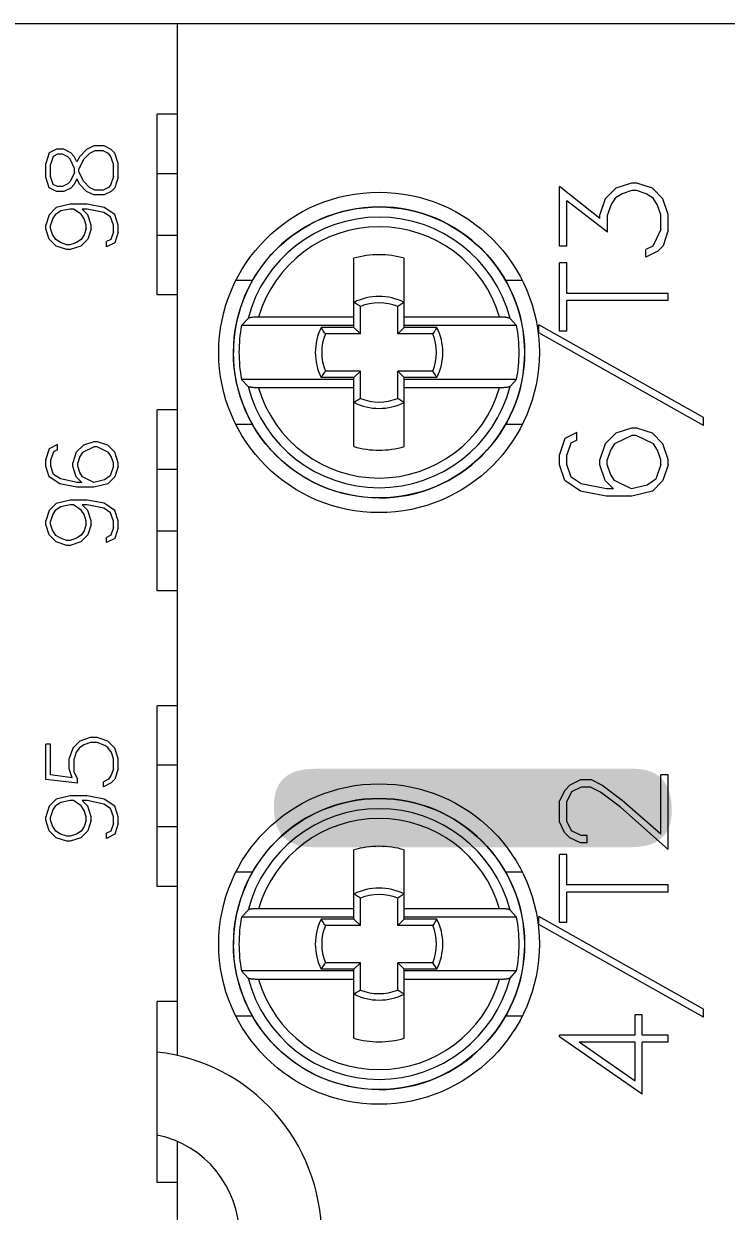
# Model space of a CAD drawing. Header units: millimetres. Extents: x 0 to 69574, y -5 to 41746.
# Drawn here: x 45487.75 to 45504.84, y 16296.14 to 16325.04 of the extents above; entities that cross this region are included whole.
import ezdxf
from ezdxf.enums import TextEntityAlignment as Align

# ---------------------------------------------------------------- set-up
doc = ezdxf.new("R2010")
doc.units = ezdxf.units.MM
doc.set_wipeout_variables(frame=1)
doc.layers.add('000-PI-Oprema', color=30, linetype='Continuous', lineweight=5)
doc.layers.add('000-PI_TEXT', color=7, linetype='Continuous')
doc.styles.add('PI0', font='isocpeur.ttf', dxfattribs={"width": 0.9})

# ---------------------------------------------------------------- blocks, each defined once
blk = doc.blocks.new('3RW4026-1BB14')
blk.add_wipeout([(45618.425, 37573.123), (45663.225, 37573.123), (45663.225, 37448.123), (45618.425, 37448.123)]).dxf.layer = '000-PI-Oprema'
at = {"layer": '000-PI-Oprema'}
for p, q in [((45663.225, 37448.123), (45663.225, 37542.623)), ((45663.22, 37464.623), (45663.22, 37478.623)), ((45643.412, 37467.575), (45643.583, 37467.746)), ((45643.572, 37467.584), (45643.699, 37467.667)), ((45643.583, 37467.746), (45643.837, 37467.831)), ((45643.699, 37467.667), (45643.843, 37467.714)), ((45643.837, 37467.831), (45643.925, 37467.831)), ((45643.843, 37467.714), (45643.92, 37467.714)), ((45644.092, 37467.656), (45643.92, 37467.714)), ((45644.178, 37467.746), (45643.925, 37467.831)), ((45644.178, 37467.6), (45644.092, 37467.656)), ((45644.35, 37467.575), (45644.178, 37467.746)), ((45644.74, 37467.059), (45644.826, 37467.831)), ((45644.826, 37467.831), (45645.686, 37467.831)), ((45644.867, 37467.187), (45644.942, 37467.713)), ((45644.942, 37467.713), (45645.686, 37467.713)), ((45645.686, 37467.713), (45645.686, 37467.831)), ((45650.612, 37467.575), (45650.783, 37467.746)), ((45650.772, 37467.584), (45650.899, 37467.667)), ((45650.783, 37467.746), (45651.037, 37467.831)), ((45650.899, 37467.667), (45651.043, 37467.714)), ((45651.037, 37467.831), (45651.125, 37467.831)), ((45651.043, 37467.714), (45651.12, 37467.714)), ((45651.292, 37467.656), (45651.12, 37467.714)), ((45651.378, 37467.746), (45651.125, 37467.831)), ((45651.378, 37467.6), (45651.292, 37467.656)), ((45651.55, 37467.575), (45651.378, 37467.746)), ((45652.024, 37467.49), (45652.196, 37467.746)), ((45652.196, 37467.746), (45652.453, 37467.831)), ((45652.255, 37467.643), (45652.457, 37467.712)), ((45652.453, 37467.831), (45652.623, 37467.831)), ((45652.457, 37467.712), (45652.617, 37467.712)), ((45652.803, 37467.647), (45652.617, 37467.712)), ((45652.881, 37467.746), (45652.623, 37467.831)), ((45652.854, 37467.546), (45652.803, 37467.647)), ((45652.98, 37467.546), (45652.881, 37467.746)), ((45657.812, 37467.575), (45657.983, 37467.746)), ((45657.972, 37467.584), (45658.099, 37467.667)), ((45657.983, 37467.746), (45658.237, 37467.831)), ((45658.099, 37467.667), (45658.243, 37467.714)), ((45658.237, 37467.831), (45658.325, 37467.831)), ((45658.243, 37467.714), (45658.32, 37467.714)), ((45658.492, 37467.656), (45658.32, 37467.714)), ((45658.578, 37467.746), (45658.325, 37467.831)), ((45658.578, 37467.6), (45658.492, 37467.656)), ((45658.75, 37467.575), (45658.578, 37467.746)), ((45659.142, 37467.57), (45659.229, 37467.746)), ((45659.229, 37467.746), (45659.488, 37467.831)), ((45659.262, 37467.543), (45659.314, 37467.649)), ((45659.314, 37467.649), (45659.507, 37467.713)), ((45659.488, 37467.831), (45659.823, 37467.831)), ((45659.507, 37467.713), (45659.803, 37467.713)), ((45659.996, 37467.649), (45659.803, 37467.713)), ((45660.081, 37467.746), (45659.823, 37467.831)), ((45660.048, 37467.543), (45659.996, 37467.649)), ((45660.169, 37467.57), (45660.081, 37467.746)), ((45643.327, 37467.322), (45643.412, 37467.575)), ((45643.447, 37467.319), (45643.502, 37467.476)), ((45643.502, 37467.476), (45643.572, 37467.584)), ((45644.268, 37467.467), (45644.178, 37467.6)), ((45644.315, 37467.236), (45644.268, 37467.467)), ((45644.433, 37467.239), (45644.35, 37467.575)), ((45650.527, 37467.322), (45650.612, 37467.575)), ((45650.647, 37467.319), (45650.702, 37467.476)), ((45650.702, 37467.476), (45650.772, 37467.584)), ((45651.468, 37467.467), (45651.378, 37467.6)), ((45651.515, 37467.236), (45651.468, 37467.467)), ((45651.633, 37467.239), (45651.55, 37467.575)), ((45651.943, 37467.075), (45652.024, 37467.49)), ((45652.062, 37467.069), (45652.145, 37467.477)), ((45652.145, 37467.477), (45652.255, 37467.643)), ((45652.854, 37467.546), (45652.98, 37467.546)), ((45657.727, 37467.322), (45657.812, 37467.575)), ((45657.847, 37467.319), (45657.902, 37467.476)), ((45657.902, 37467.476), (45657.972, 37467.584)), ((45658.668, 37467.467), (45658.578, 37467.6)), ((45658.715, 37467.236), (45658.668, 37467.467)), ((45658.833, 37467.239), (45658.75, 37467.575)), ((45659.142, 37467.396), (45659.142, 37467.57)), ((45659.226, 37467.225), (45659.142, 37467.396)), ((45659.262, 37467.426), (45659.262, 37467.543)), ((45659.325, 37467.296), (45659.262, 37467.426)), ((45659.984, 37467.296), (45660.048, 37467.426)), ((45660.048, 37467.426), (45660.048, 37467.543)), ((45660.084, 37467.225), (45660.169, 37467.396)), ((45660.169, 37467.396), (45660.169, 37467.57)), ((45643.327, 37467.234), (45643.327, 37467.322)), ((45643.412, 37466.981), (45643.327, 37467.234)), ((45643.447, 37467.241), (45643.447, 37467.319)), ((45643.502, 37467.083), (45643.447, 37467.241)), ((45643.574, 37466.972), (45643.502, 37467.083)), ((45644.189, 37466.972), (45644.315, 37467.16)), ((45644.315, 37467.16), (45644.315, 37467.236)), ((45644.433, 37466.823), (45644.433, 37467.239)), ((45644.848, 37467.059), (45645.013, 37467.142)), ((45644.867, 37467.187), (45645.088, 37467.26)), ((45645.013, 37467.142), (45645.335, 37467.142)), ((45645.088, 37467.26), (45645.34, 37467.26)), ((45645.493, 37467.088), (45645.335, 37467.142)), ((45645.594, 37467.176), (45645.34, 37467.26)), ((45645.603, 37467.014), (45645.493, 37467.088)), ((45645.766, 37467.003), (45645.594, 37467.176)), ((45650.527, 37467.234), (45650.527, 37467.322)), ((45650.612, 37466.981), (45650.527, 37467.234)), ((45650.647, 37467.241), (45650.647, 37467.319)), ((45650.702, 37467.083), (45650.647, 37467.241)), ((45650.774, 37466.972), (45650.702, 37467.083)), ((45651.389, 37466.972), (45651.515, 37467.16)), ((45651.515, 37467.16), (45651.515, 37467.236)), ((45651.633, 37466.823), (45651.633, 37467.239)), ((45651.943, 37466.659), (45651.943, 37467.075)), ((45652.062, 37466.952), (45652.199, 37467.089)), ((45652.062, 37466.952), (45652.062, 37467.069)), ((45652.199, 37467.089), (45652.453, 37467.174)), ((45652.453, 37467.174), (45652.54, 37467.174)), ((45652.794, 37467.089), (45652.54, 37467.174)), ((45652.966, 37466.917), (45652.794, 37467.089)), ((45657.727, 37467.234), (45657.727, 37467.322)), ((45657.812, 37466.981), (45657.727, 37467.234)), ((45657.847, 37467.241), (45657.847, 37467.319)), ((45657.902, 37467.083), (45657.847, 37467.241)), ((45657.974, 37466.972), (45657.902, 37467.083)), ((45658.589, 37466.972), (45658.715, 37467.16)), ((45658.715, 37467.16), (45658.715, 37467.236)), ((45658.833, 37466.823), (45658.833, 37467.239)), ((45659.314, 37467.138), (45659.226, 37467.225)), ((45659.448, 37467.073), (45659.314, 37467.138)), ((45659.314, 37467.006), (45659.448, 37467.073)), ((45659.385, 37467.238), (45659.325, 37467.296)), ((45659.605, 37467.13), (45659.385, 37467.238)), ((45659.605, 37467.13), (45659.704, 37467.13)), ((45659.704, 37467.13), (45659.926, 37467.238)), ((45659.862, 37467.073), (45659.996, 37467.138)), ((45659.996, 37467.006), (45659.862, 37467.073)), ((45659.926, 37467.238), (45659.984, 37467.296)), ((45659.996, 37467.138), (45660.084, 37467.225)), ((45643.583, 37466.809), (45643.412, 37466.981)), ((45643.685, 37466.9), (45643.574, 37466.972)), ((45643.837, 37466.724), (45643.583, 37466.809)), ((45643.843, 37466.845), (45643.685, 37466.9)), ((45643.843, 37466.845), (45643.92, 37466.845)), ((45643.92, 37466.845), (45644.077, 37466.9)), ((45643.925, 37466.724), (45644.178, 37466.809)), ((45644.077, 37466.9), (45644.189, 37466.972)), ((45644.178, 37466.809), (45644.315, 37466.945)), ((45644.233, 37466.421), (45644.315, 37466.828)), ((45644.315, 37466.828), (45644.315, 37466.945)), ((45644.352, 37466.408), (45644.433, 37466.823)), ((45644.74, 37467.059), (45644.848, 37467.059)), ((45645.676, 37466.903), (45645.603, 37467.014)), ((45645.73, 37466.744), (45645.676, 37466.903)), ((45645.85, 37466.749), (45645.766, 37467.003)), ((45650.783, 37466.809), (45650.612, 37466.981)), ((45650.885, 37466.9), (45650.774, 37466.972)), ((45651.037, 37466.724), (45650.783, 37466.809)), ((45651.043, 37466.845), (45650.885, 37466.9)), ((45651.043, 37466.845), (45651.12, 37466.845)), ((45651.12, 37466.845), (45651.277, 37466.9)), ((45651.125, 37466.724), (45651.378, 37466.809)), ((45651.277, 37466.9), (45651.389, 37466.972)), ((45651.378, 37466.809), (45651.515, 37466.945)), ((45651.433, 37466.421), (45651.515, 37466.828)), ((45651.515, 37466.828), (45651.515, 37466.945)), ((45651.552, 37466.408), (45651.633, 37466.823)), ((45652.062, 37466.66), (45652.201, 37466.937)), ((45652.201, 37466.937), (45652.3, 37467.001)), ((45652.3, 37467.001), (45652.457, 37467.055)), ((45652.457, 37467.055), (45652.535, 37467.055)), ((45652.693, 37467.001), (45652.535, 37467.055)), ((45652.791, 37466.937), (45652.693, 37467.001)), ((45652.93, 37466.657), (45652.791, 37466.937)), ((45653.05, 37466.663), (45652.966, 37466.917)), ((45657.983, 37466.809), (45657.812, 37466.981)), ((45658.085, 37466.9), (45657.974, 37466.972)), ((45658.237, 37466.724), (45657.983, 37466.809)), ((45658.243, 37466.845), (45658.085, 37466.9)), ((45658.243, 37466.845), (45658.32, 37466.845)), ((45658.32, 37466.845), (45658.477, 37466.9)), ((45658.325, 37466.724), (45658.578, 37466.809)), ((45658.477, 37466.9), (45658.589, 37466.972)), ((45658.578, 37466.809), (45658.715, 37466.945)), ((45658.633, 37466.421), (45658.715, 37466.828)), ((45658.715, 37466.828), (45658.715, 37466.945)), ((45658.752, 37466.408), (45658.833, 37466.823)), ((45659.06, 37466.666), (45659.145, 37466.838)), ((45659.145, 37466.838), (45659.314, 37467.006)), ((45659.242, 37466.766), (45659.384, 37466.907)), ((45659.384, 37466.907), (45659.619, 37467.023)), ((45659.619, 37467.023), (45659.691, 37467.023)), ((45659.927, 37466.907), (45659.691, 37467.023)), ((45660.069, 37466.766), (45659.927, 37466.907)), ((45660.167, 37466.838), (45659.996, 37467.006)), ((45660.25, 37466.666), (45660.167, 37466.838)), ((45663.22, 37466.823), (45663.225, 37466.823)), ((45643.837, 37466.724), (45643.925, 37466.724)), ((45645.659, 37466.396), (45645.73, 37466.583)), ((45645.73, 37466.583), (45645.73, 37466.744)), ((45645.766, 37466.324), (45645.85, 37466.578)), ((45645.85, 37466.578), (45645.85, 37466.749)), ((45651.037, 37466.724), (45651.125, 37466.724)), ((45652.026, 37466.323), (45651.943, 37466.659)), ((45652.125, 37466.406), (45652.062, 37466.66)), ((45652.791, 37466.305), (45652.93, 37466.585)), ((45652.93, 37466.585), (45652.93, 37466.657)), ((45652.966, 37466.323), (45653.05, 37466.576)), ((45653.05, 37466.576), (45653.05, 37466.663)), ((45658.237, 37466.724), (45658.325, 37466.724)), ((45659.06, 37466.41), (45659.06, 37466.666)), ((45659.177, 37466.637), (45659.242, 37466.766)), ((45659.177, 37466.437), (45659.177, 37466.637)), ((45660.133, 37466.637), (45660.069, 37466.766)), ((45660.133, 37466.437), (45660.133, 37466.637)), ((45660.25, 37466.41), (45660.25, 37466.666)), ((45643.496, 37466.152), (45643.397, 37466.351)), ((45643.397, 37466.351), (45643.523, 37466.351)), ((45643.574, 37466.25), (45643.523, 37466.351)), ((45643.76, 37466.186), (45643.574, 37466.25)), ((45643.92, 37466.186), (45644.122, 37466.255)), ((45644.122, 37466.255), (45644.233, 37466.421)), ((45644.181, 37466.152), (45644.352, 37466.408)), ((45644.745, 37466.237), (45644.648, 37466.431)), ((45644.648, 37466.431), (45644.772, 37466.431)), ((45644.835, 37466.151), (45644.745, 37466.237)), ((45644.837, 37466.303), (45644.772, 37466.431)), ((45644.936, 37466.24), (45644.837, 37466.303)), ((45645.093, 37466.184), (45644.936, 37466.24)), ((45645.335, 37466.184), (45645.486, 37466.234)), ((45645.486, 37466.234), (45645.612, 37466.324)), ((45645.594, 37466.152), (45645.766, 37466.324)), ((45645.612, 37466.324), (45645.659, 37466.396)), ((45650.696, 37466.152), (45650.597, 37466.351)), ((45650.597, 37466.351), (45650.723, 37466.351)), ((45650.774, 37466.25), (45650.723, 37466.351)), ((45650.96, 37466.186), (45650.774, 37466.25)), ((45651.12, 37466.186), (45651.322, 37466.255)), ((45651.322, 37466.255), (45651.433, 37466.421)), ((45651.381, 37466.152), (45651.552, 37466.408)), ((45652.199, 37466.152), (45652.026, 37466.323)), ((45652.219, 37466.267), (45652.125, 37466.406)), ((45652.457, 37466.186), (45652.219, 37466.267)), ((45652.535, 37466.186), (45652.693, 37466.241)), ((45652.693, 37466.241), (45652.791, 37466.305)), ((45652.794, 37466.152), (45652.966, 37466.323)), ((45657.896, 37466.152), (45657.797, 37466.351)), ((45657.797, 37466.351), (45657.923, 37466.351)), ((45657.974, 37466.25), (45657.923, 37466.351)), ((45658.16, 37466.186), (45657.974, 37466.25)), ((45658.32, 37466.186), (45658.522, 37466.255)), ((45658.522, 37466.255), (45658.633, 37466.421)), ((45658.581, 37466.152), (45658.752, 37466.408)), ((45659.145, 37466.239), (45659.06, 37466.41)), ((45659.235, 37466.152), (45659.145, 37466.239)), ((45659.242, 37466.307), (45659.177, 37466.437)), ((45659.296, 37466.256), (45659.242, 37466.307)), ((45659.506, 37466.184), (45659.296, 37466.256)), ((45659.804, 37466.184), (45660.014, 37466.256)), ((45660.014, 37466.256), (45660.069, 37466.307)), ((45660.069, 37466.307), (45660.133, 37466.437)), ((45660.077, 37466.152), (45660.167, 37466.239)), ((45660.167, 37466.239), (45660.25, 37466.41)), ((45643.756, 37466.067), (45643.496, 37466.152)), ((45643.756, 37466.067), (45643.925, 37466.067)), ((45643.76, 37466.186), (45643.92, 37466.186)), ((45643.925, 37466.067), (45644.181, 37466.152)), ((45645.088, 37466.067), (45644.835, 37466.151)), ((45645.088, 37466.067), (45645.34, 37466.067)), ((45645.093, 37466.184), (45645.335, 37466.184)), ((45645.34, 37466.067), (45645.594, 37466.152)), ((45650.956, 37466.067), (45650.696, 37466.152)), ((45650.956, 37466.067), (45651.125, 37466.067)), ((45650.96, 37466.186), (45651.12, 37466.186)), ((45651.125, 37466.067), (45651.381, 37466.152)), ((45652.453, 37466.067), (45652.199, 37466.152)), ((45652.453, 37466.067), (45652.54, 37466.067)), ((45652.457, 37466.186), (45652.535, 37466.186)), ((45652.54, 37466.067), (45652.794, 37466.152)), ((45658.156, 37466.067), (45657.896, 37466.152)), ((45658.156, 37466.067), (45658.325, 37466.067)), ((45658.16, 37466.186), (45658.32, 37466.186)), ((45658.325, 37466.067), (45658.581, 37466.152)), ((45659.488, 37466.067), (45659.235, 37466.152)), ((45659.488, 37466.067), (45659.823, 37466.067)), ((45659.506, 37466.184), (45659.804, 37466.184)), ((45659.823, 37466.067), (45660.077, 37466.152)), ((45635.025, 37465.123), (45639.425, 37465.123)), ((45635.025, 37464.623), (45635.025, 37465.123)), ((45639.425, 37464.623), (45639.425, 37465.123)), ((45642.225, 37465.123), (45646.625, 37465.123)), ((45642.225, 37464.623), (45642.225, 37465.123)), ((45643.675, 37464.623), (45643.675, 37465.123)), ((45645.175, 37464.623), (45645.175, 37465.123)), ((45646.625, 37464.623), (45646.625, 37465.123)), ((45649.425, 37465.123), (45653.825, 37465.123)), ((45649.425, 37464.623), (45649.425, 37465.123)), ((45650.875, 37464.623), (45650.875, 37465.123)), ((45652.375, 37464.623), (45652.375, 37465.123)), ((45653.825, 37464.623), (45653.825, 37465.123)), ((45656.625, 37465.123), (45661.025, 37465.123)), ((45656.625, 37464.623), (45656.625, 37465.123)), ((45658.075, 37464.623), (45658.075, 37465.123)), ((45659.575, 37464.623), (45659.575, 37465.123)), ((45661.025, 37464.623), (45661.025, 37465.123)), ((45632.225, 37464.623), (45635.025, 37464.623)), ((45635.025, 37464.623), (45636.016, 37464.623)), ((45638.112, 37464.623), (45639.425, 37464.623)), ((45639.425, 37464.623), (45642.225, 37464.623)), ((45642.225, 37464.623), (45643.675, 37464.623)), ((45643.675, 37464.623), (45645.175, 37464.623)), ((45645.175, 37464.623), (45646.625, 37464.623)), ((45646.625, 37464.623), (45649.425, 37464.623)), ((45649.425, 37464.623), (45650.875, 37464.623)), ((45650.875, 37464.623), (45652.375, 37464.623)), ((45652.375, 37464.623), (45653.825, 37464.623)), ((45653.825, 37464.623), (45656.625, 37464.623)), ((45656.625, 37464.623), (45658.075, 37464.623)), ((45658.075, 37464.623), (45659.575, 37464.623)), ((45659.575, 37464.623), (45661.025, 37464.623)), ((45661.025, 37464.623), (45663.22, 37464.623)), ((45663.22, 37464.623), (45663.225, 37464.623)), ((45639.073, 37462.803), (45639.073, 37463.208)), ((45639.384, 37462.96), (45639.555, 37463.031)), ((45639.555, 37463.031), (45639.73, 37463.093)), ((45639.73, 37463.093), (45639.908, 37463.145)), ((45639.908, 37463.145), (45640.088, 37463.189)), ((45640.17, 37463.067), (45639.997, 37462.911)), ((45640.088, 37463.189), (45640.27, 37463.222)), ((45640.17, 37460.336), (45640.17, 37463.067)), ((45640.27, 37463.222), (45640.454, 37463.247)), ((45640.454, 37463.247), (45640.639, 37463.261)), ((45640.639, 37463.261), (45640.825, 37463.266)), ((45641.01, 37463.261), (45640.825, 37463.266)), ((45641.195, 37463.247), (45641.01, 37463.261)), ((45641.379, 37463.222), (45641.195, 37463.247)), ((45641.561, 37463.189), (45641.379, 37463.222)), ((45641.479, 37460.336), (45641.479, 37463.067)), ((45641.652, 37462.911), (45641.479, 37463.067)), ((45641.741, 37463.145), (45641.561, 37463.189)), ((45641.919, 37463.093), (45641.741, 37463.145)), ((45642.094, 37463.031), (45641.919, 37463.093)), ((45642.265, 37462.96), (45642.094, 37463.031)), ((45642.576, 37462.803), (45642.576, 37463.208)), ((45653.473, 37462.803), (45653.473, 37463.208)), ((45653.784, 37462.96), (45653.955, 37463.031)), ((45653.955, 37463.031), (45654.13, 37463.093)), ((45654.13, 37463.093), (45654.308, 37463.145)), ((45654.308, 37463.145), (45654.488, 37463.189)), ((45654.57, 37463.067), (45654.397, 37462.911)), ((45654.488, 37463.189), (45654.67, 37463.222)), ((45654.57, 37460.336), (45654.57, 37463.067)), ((45654.67, 37463.222), (45654.854, 37463.247)), ((45654.854, 37463.247), (45655.039, 37463.261)), ((45655.039, 37463.261), (45655.225, 37463.266)), ((45655.41, 37463.261), (45655.225, 37463.266)), ((45655.595, 37463.247), (45655.41, 37463.261)), ((45655.779, 37463.222), (45655.595, 37463.247)), ((45655.961, 37463.189), (45655.779, 37463.222)), ((45655.879, 37460.336), (45655.879, 37463.067)), ((45656.052, 37462.911), (45655.879, 37463.067)), ((45656.141, 37463.145), (45655.961, 37463.189)), ((45656.319, 37463.093), (45656.141, 37463.145)), ((45656.494, 37463.031), (45656.319, 37463.093)), ((45656.665, 37462.96), (45656.494, 37463.031)), ((45656.976, 37462.803), (45656.976, 37463.208)), ((45638.895, 37462.694), (45639.053, 37462.791)), ((45639.053, 37462.791), (45639.216, 37462.88)), ((45639.216, 37462.88), (45639.384, 37462.96)), ((45639.965, 37462.72), (45639.966, 37462.741)), ((45639.966, 37462.741), (45639.967, 37462.76)), ((45639.967, 37462.76), (45639.968, 37462.779)), ((45639.968, 37462.779), (45639.97, 37462.798)), ((45639.97, 37462.798), (45639.972, 37462.815)), ((45639.972, 37462.815), (45639.974, 37462.832)), ((45639.974, 37462.832), (45639.977, 37462.846)), ((45639.977, 37462.846), (45639.979, 37462.86)), ((45639.979, 37462.86), (45639.982, 37462.873)), ((45639.982, 37462.873), (45639.985, 37462.884)), ((45639.985, 37462.884), (45639.988, 37462.893)), ((45639.988, 37462.893), (45639.991, 37462.901)), ((45639.991, 37462.901), (45639.994, 37462.907)), ((45639.994, 37462.907), (45639.997, 37462.911)), ((45641.655, 37462.907), (45641.652, 37462.911)), ((45641.658, 37462.901), (45641.655, 37462.907)), ((45641.661, 37462.893), (45641.658, 37462.901)), ((45641.664, 37462.884), (45641.661, 37462.893)), ((45641.667, 37462.873), (45641.664, 37462.884)), ((45641.67, 37462.86), (45641.667, 37462.873)), ((45641.672, 37462.846), (45641.67, 37462.86)), ((45641.675, 37462.832), (45641.672, 37462.846)), ((45641.677, 37462.815), (45641.675, 37462.832)), ((45641.679, 37462.798), (45641.677, 37462.815)), ((45641.681, 37462.779), (45641.679, 37462.798)), ((45641.682, 37462.76), (45641.681, 37462.779)), ((45641.683, 37462.741), (45641.682, 37462.76)), ((45641.684, 37462.72), (45641.683, 37462.741)), ((45642.433, 37462.88), (45642.265, 37462.96)), ((45642.596, 37462.791), (45642.433, 37462.88)), ((45642.754, 37462.694), (45642.596, 37462.791)), ((45653.295, 37462.694), (45653.453, 37462.791)), ((45653.453, 37462.791), (45653.616, 37462.88)), ((45653.616, 37462.88), (45653.784, 37462.96)), ((45654.365, 37462.72), (45654.366, 37462.741)), ((45654.366, 37462.741), (45654.367, 37462.76)), ((45654.367, 37462.76), (45654.368, 37462.779)), ((45654.368, 37462.779), (45654.37, 37462.798)), ((45654.37, 37462.798), (45654.372, 37462.815)), ((45654.372, 37462.815), (45654.374, 37462.832)), ((45654.374, 37462.832), (45654.377, 37462.846)), ((45654.377, 37462.846), (45654.379, 37462.86)), ((45654.379, 37462.86), (45654.382, 37462.873)), ((45654.382, 37462.873), (45654.385, 37462.884)), ((45654.385, 37462.884), (45654.388, 37462.893)), ((45654.388, 37462.893), (45654.391, 37462.901)), ((45654.391, 37462.901), (45654.394, 37462.907)), ((45654.394, 37462.907), (45654.397, 37462.911)), ((45656.055, 37462.907), (45656.052, 37462.911)), ((45656.058, 37462.901), (45656.055, 37462.907)), ((45656.061, 37462.893), (45656.058, 37462.901)), ((45656.064, 37462.884), (45656.061, 37462.893)), ((45656.067, 37462.873), (45656.064, 37462.884)), ((45656.07, 37462.86), (45656.067, 37462.873)), ((45656.072, 37462.846), (45656.07, 37462.86)), ((45656.075, 37462.832), (45656.072, 37462.846)), ((45656.077, 37462.815), (45656.075, 37462.832)), ((45656.079, 37462.798), (45656.077, 37462.815)), ((45656.081, 37462.779), (45656.079, 37462.798)), ((45656.082, 37462.76), (45656.081, 37462.779)), ((45656.083, 37462.741), (45656.082, 37462.76)), ((45656.084, 37462.72), (45656.083, 37462.741)), ((45656.833, 37462.88), (45656.665, 37462.96)), ((45656.996, 37462.791), (45656.833, 37462.88)), ((45657.154, 37462.694), (45656.996, 37462.791)), ((45638.454, 37462.356), (45638.595, 37462.476)), ((45638.595, 37462.476), (45638.742, 37462.589)), ((45638.742, 37462.589), (45638.895, 37462.694)), ((45639.964, 37462.699), (45639.965, 37462.72)), ((45639.964, 37462.677), (45639.964, 37462.699)), ((45639.964, 37462.656), (45639.964, 37462.677)), ((45639.964, 37460.336), (45639.964, 37462.656)), ((45641.685, 37462.699), (45641.684, 37462.72)), ((45641.685, 37462.677), (45641.685, 37462.699)), ((45641.685, 37462.656), (45641.685, 37462.677)), ((45641.685, 37460.336), (45641.685, 37462.656)), ((45642.907, 37462.589), (45642.754, 37462.694)), ((45643.054, 37462.476), (45642.907, 37462.589)), ((45643.195, 37462.356), (45643.054, 37462.476)), ((45652.854, 37462.356), (45652.995, 37462.476)), ((45652.995, 37462.476), (45653.142, 37462.589)), ((45653.142, 37462.589), (45653.295, 37462.694)), ((45654.364, 37462.699), (45654.365, 37462.72)), ((45654.364, 37462.677), (45654.364, 37462.699)), ((45654.364, 37462.656), (45654.364, 37462.677)), ((45654.364, 37460.336), (45654.364, 37462.656)), ((45656.085, 37462.699), (45656.084, 37462.72)), ((45656.085, 37462.677), (45656.085, 37462.699)), ((45656.085, 37462.656), (45656.085, 37462.677)), ((45656.085, 37460.336), (45656.085, 37462.656)), ((45657.307, 37462.589), (45657.154, 37462.694)), ((45657.454, 37462.476), (45657.307, 37462.589)), ((45657.595, 37462.356), (45657.454, 37462.476)), ((45638.192, 37462.094), (45638.319, 37462.228)), ((45638.319, 37462.228), (45638.454, 37462.356)), ((45643.33, 37462.228), (45643.195, 37462.356)), ((45643.457, 37462.094), (45643.33, 37462.228)), ((45652.592, 37462.094), (45652.719, 37462.228)), ((45652.719, 37462.228), (45652.854, 37462.356)), ((45657.73, 37462.228), (45657.595, 37462.356)), ((45657.857, 37462.094), (45657.73, 37462.228)), ((45637.958, 37461.806), (45638.071, 37461.953)), ((45638.071, 37461.953), (45638.192, 37462.094)), ((45643.578, 37461.953), (45643.457, 37462.094)), ((45643.691, 37461.806), (45643.578, 37461.953)), ((45652.358, 37461.806), (45652.471, 37461.953)), ((45652.471, 37461.953), (45652.592, 37462.094)), ((45657.978, 37461.953), (45657.857, 37462.094)), ((45658.091, 37461.806), (45657.978, 37461.953)), ((45637.756, 37461.495), (45637.853, 37461.653)), ((45637.853, 37461.653), (45637.958, 37461.806)), ((45643.796, 37461.653), (45643.691, 37461.806)), ((45643.893, 37461.495), (45643.796, 37461.653)), ((45652.156, 37461.495), (45652.253, 37461.653)), ((45652.253, 37461.653), (45652.358, 37461.806)), ((45658.196, 37461.653), (45658.091, 37461.806)), ((45658.293, 37461.495), (45658.196, 37461.653)), ((45637.588, 37461.164), (45637.668, 37461.332)), ((45637.668, 37461.332), (45637.756, 37461.495)), ((45643.981, 37461.332), (45643.893, 37461.495)), ((45644.061, 37461.164), (45643.981, 37461.332)), ((45651.988, 37461.164), (45652.068, 37461.332)), ((45652.068, 37461.332), (45652.156, 37461.495)), ((45658.381, 37461.332), (45658.293, 37461.495)), ((45658.461, 37461.164), (45658.381, 37461.332)), ((45637.517, 37460.993), (45637.588, 37461.164)), ((45640.242, 37461.114), (45640.215, 37461.131)), ((45640.215, 37460.333), (45640.215, 37461.131)), ((45640.268, 37461.097), (45640.242, 37461.114)), ((45640.295, 37461.08), (45640.268, 37461.097)), ((45640.321, 37461.063), (45640.295, 37461.08)), ((45640.346, 37461.047), (45640.321, 37461.063)), ((45640.371, 37461.03), (45640.346, 37461.047)), ((45640.371, 37460.177), (45640.371, 37461.03)), ((45641.278, 37461.03), (45641.303, 37461.047)), ((45641.278, 37460.177), (45641.278, 37461.03)), ((45641.303, 37461.047), (45641.329, 37461.063)), ((45641.329, 37461.063), (45641.354, 37461.08)), ((45641.354, 37461.08), (45641.381, 37461.097)), ((45641.381, 37461.097), (45641.407, 37461.114)), ((45641.407, 37461.114), (45641.434, 37461.131)), ((45641.434, 37460.333), (45641.434, 37461.131)), ((45644.132, 37460.993), (45644.061, 37461.164)), ((45651.917, 37460.993), (45651.988, 37461.164)), ((45654.642, 37461.114), (45654.615, 37461.131)), ((45654.615, 37460.333), (45654.615, 37461.131)), ((45654.668, 37461.097), (45654.642, 37461.114)), ((45654.695, 37461.08), (45654.668, 37461.097)), ((45654.721, 37461.063), (45654.695, 37461.08)), ((45654.746, 37461.047), (45654.721, 37461.063)), ((45654.771, 37461.03), (45654.746, 37461.047)), ((45654.771, 37460.177), (45654.771, 37461.03)), ((45655.678, 37461.03), (45655.703, 37461.047)), ((45655.678, 37460.177), (45655.678, 37461.03)), ((45655.703, 37461.047), (45655.729, 37461.063)), ((45655.729, 37461.063), (45655.754, 37461.08)), ((45655.754, 37461.08), (45655.781, 37461.097)), ((45655.781, 37461.097), (45655.807, 37461.114)), ((45655.807, 37461.114), (45655.834, 37461.131)), ((45655.834, 37460.333), (45655.834, 37461.131)), ((45658.532, 37460.993), (45658.461, 37461.164)), ((45637.403, 37460.64), (45637.455, 37460.818)), ((45637.455, 37460.818), (45637.517, 37460.993)), ((45644.194, 37460.818), (45644.132, 37460.993)), ((45644.246, 37460.64), (45644.194, 37460.818)), ((45651.803, 37460.64), (45651.855, 37460.818)), ((45651.855, 37460.818), (45651.917, 37460.993)), ((45658.594, 37460.818), (45658.532, 37460.993)), ((45658.646, 37460.64), (45658.594, 37460.818)), ((45637.325, 37460.277), (45637.359, 37460.46)), ((45637.359, 37460.46), (45637.403, 37460.64)), ((45644.29, 37460.46), (45644.246, 37460.64)), ((45644.324, 37460.277), (45644.29, 37460.46)), ((45651.725, 37460.277), (45651.759, 37460.46)), ((45651.759, 37460.46), (45651.803, 37460.64)), ((45658.69, 37460.46), (45658.646, 37460.64)), ((45658.724, 37460.277), (45658.69, 37460.46)), ((45637.301, 37460.094), (45637.325, 37460.277)), ((45638.532, 37460.336), (45639.964, 37460.336)), ((45639.622, 37460.306), (45639.605, 37460.333)), ((45639.605, 37460.333), (45640.215, 37460.333)), ((45639.639, 37460.279), (45639.622, 37460.306)), ((45639.656, 37460.253), (45639.639, 37460.279)), ((45639.672, 37460.227), (45639.656, 37460.253)), ((45639.689, 37460.202), (45639.672, 37460.227)), ((45639.706, 37460.177), (45639.689, 37460.202)), ((45639.706, 37460.177), (45640.371, 37460.177)), ((45639.964, 37460.336), (45640.17, 37460.336)), ((45640.371, 37460.177), (45640.215, 37460.333)), ((45641.278, 37460.177), (45641.434, 37460.333)), ((45641.278, 37460.177), (45641.943, 37460.177)), ((45641.434, 37460.333), (45642.044, 37460.333)), ((45641.479, 37460.336), (45641.685, 37460.336)), ((45641.685, 37460.336), (45643.117, 37460.336)), ((45641.943, 37460.177), (45641.96, 37460.202)), ((45641.96, 37460.202), (45641.977, 37460.227)), ((45641.977, 37460.227), (45641.993, 37460.253)), ((45641.993, 37460.253), (45642.01, 37460.279)), ((45642.01, 37460.279), (45642.027, 37460.306)), ((45642.027, 37460.306), (45642.044, 37460.333)), ((45644.348, 37460.094), (45644.324, 37460.277)), ((45651.701, 37460.094), (45651.725, 37460.277)), ((45652.932, 37460.336), (45654.364, 37460.336)), ((45654.022, 37460.306), (45654.005, 37460.333)), ((45654.005, 37460.333), (45654.615, 37460.333)), ((45654.039, 37460.279), (45654.022, 37460.306)), ((45654.056, 37460.253), (45654.039, 37460.279)), ((45654.072, 37460.227), (45654.056, 37460.253)), ((45654.089, 37460.202), (45654.072, 37460.227)), ((45654.106, 37460.177), (45654.089, 37460.202)), ((45654.106, 37460.177), (45654.771, 37460.177)), ((45654.364, 37460.336), (45654.57, 37460.336)), ((45654.771, 37460.177), (45654.615, 37460.333)), ((45655.678, 37460.177), (45655.834, 37460.333)), ((45655.678, 37460.177), (45656.343, 37460.177)), ((45655.834, 37460.333), (45656.444, 37460.333)), ((45655.879, 37460.336), (45657.517, 37460.336)), ((45656.343, 37460.177), (45656.36, 37460.202)), ((45656.36, 37460.202), (45656.377, 37460.227)), ((45656.377, 37460.227), (45656.393, 37460.253)), ((45656.393, 37460.253), (45656.41, 37460.279)), ((45656.41, 37460.279), (45656.427, 37460.306)), ((45656.427, 37460.306), (45656.444, 37460.333)), ((45658.748, 37460.094), (45658.724, 37460.277)), ((45637.282, 37459.723), (45637.287, 37459.909)), ((45637.287, 37459.909), (45637.301, 37460.094)), ((45644.362, 37459.909), (45644.348, 37460.094)), ((45644.367, 37459.723), (45644.362, 37459.909)), ((45651.682, 37459.723), (45651.687, 37459.909)), ((45651.687, 37459.909), (45651.701, 37460.094)), ((45658.762, 37459.909), (45658.748, 37460.094)), ((45658.767, 37459.723), (45658.762, 37459.909)), ((45639.689, 37459.245), (45639.706, 37459.27)), ((45639.706, 37459.27), (45640.371, 37459.27)), ((45640.215, 37459.114), (45640.371, 37459.27)), ((45640.371, 37458.417), (45640.371, 37459.27)), ((45641.434, 37459.114), (45641.278, 37459.27)), ((45641.278, 37459.27), (45641.943, 37459.27)), ((45641.278, 37458.417), (45641.278, 37459.27)), ((45641.96, 37459.245), (45641.943, 37459.27)), ((45654.089, 37459.245), (45654.106, 37459.27)), ((45654.106, 37459.27), (45654.771, 37459.27)), ((45654.615, 37459.114), (45654.771, 37459.27)), ((45654.771, 37458.417), (45654.771, 37459.27)), ((45655.834, 37459.114), (45655.678, 37459.27)), ((45655.678, 37459.27), (45656.343, 37459.27)), ((45655.678, 37458.417), (45655.678, 37459.27)), ((45656.36, 37459.245), (45656.343, 37459.27)), ((45638.532, 37459.11), (45639.964, 37459.11)), ((45639.605, 37459.114), (45639.622, 37459.141)), ((45639.605, 37459.114), (45640.215, 37459.114)), ((45639.622, 37459.141), (45639.639, 37459.167)), ((45639.639, 37459.167), (45639.656, 37459.193)), ((45639.656, 37459.193), (45639.672, 37459.219)), ((45639.672, 37459.219), (45639.689, 37459.245)), ((45639.964, 37459.11), (45640.17, 37459.11)), ((45639.964, 37456.79), (45639.964, 37459.11)), ((45640.17, 37456.379), (45640.17, 37459.11)), ((45640.215, 37458.316), (45640.215, 37459.114)), ((45641.434, 37459.114), (45642.044, 37459.114)), ((45641.434, 37458.316), (45641.434, 37459.114)), ((45641.479, 37459.11), (45641.685, 37459.11)), ((45641.479, 37456.379), (45641.479, 37459.11)), ((45641.685, 37459.11), (45643.117, 37459.11)), ((45641.685, 37456.79), (45641.685, 37459.11)), ((45641.977, 37459.219), (45641.96, 37459.245)), ((45641.993, 37459.193), (45641.977, 37459.219)), ((45642.01, 37459.167), (45641.993, 37459.193)), ((45642.027, 37459.141), (45642.01, 37459.167)), ((45642.044, 37459.114), (45642.027, 37459.141)), ((45652.932, 37459.11), (45654.364, 37459.11)), ((45654.005, 37459.114), (45654.022, 37459.141)), ((45654.005, 37459.114), (45654.615, 37459.114)), ((45654.022, 37459.141), (45654.039, 37459.167)), ((45654.039, 37459.167), (45654.056, 37459.193)), ((45654.056, 37459.193), (45654.072, 37459.219)), ((45654.072, 37459.219), (45654.089, 37459.245)), ((45654.364, 37459.11), (45654.57, 37459.11)), ((45654.364, 37456.79), (45654.364, 37459.11)), ((45654.57, 37456.379), (45654.57, 37459.11)), ((45654.615, 37458.316), (45654.615, 37459.114)), ((45655.834, 37459.114), (45656.444, 37459.114)), ((45655.834, 37458.316), (45655.834, 37459.114)), ((45655.879, 37459.11), (45657.517, 37459.11)), ((45655.879, 37456.379), (45655.879, 37459.11)), ((45656.085, 37456.79), (45656.085, 37459.11)), ((45656.377, 37459.219), (45656.36, 37459.245)), ((45656.393, 37459.193), (45656.377, 37459.219)), ((45656.41, 37459.167), (45656.393, 37459.193)), ((45656.427, 37459.141), (45656.41, 37459.167)), ((45656.444, 37459.114), (45656.427, 37459.141)), ((45640.321, 37458.383), (45640.346, 37458.4)), ((45640.346, 37458.4), (45640.371, 37458.417)), ((45641.303, 37458.4), (45641.278, 37458.417)), ((45641.329, 37458.383), (45641.303, 37458.4)), ((45654.721, 37458.383), (45654.746, 37458.4)), ((45654.746, 37458.4), (45654.771, 37458.417)), ((45655.703, 37458.4), (45655.678, 37458.417)), ((45655.729, 37458.383), (45655.703, 37458.4)), ((45640.215, 37458.316), (45640.242, 37458.333)), ((45640.242, 37458.333), (45640.268, 37458.35)), ((45640.268, 37458.35), (45640.295, 37458.366)), ((45640.295, 37458.366), (45640.321, 37458.383)), ((45641.354, 37458.366), (45641.329, 37458.383)), ((45641.381, 37458.35), (45641.354, 37458.366)), ((45641.407, 37458.333), (45641.381, 37458.35)), ((45641.434, 37458.316), (45641.407, 37458.333)), ((45654.615, 37458.316), (45654.642, 37458.333)), ((45654.642, 37458.333), (45654.668, 37458.35)), ((45654.668, 37458.35), (45654.695, 37458.366)), ((45654.695, 37458.366), (45654.721, 37458.383)), ((45655.754, 37458.366), (45655.729, 37458.383)), ((45655.781, 37458.35), (45655.754, 37458.366)), ((45655.807, 37458.333), (45655.781, 37458.35)), ((45655.834, 37458.316), (45655.807, 37458.333)), ((45639.964, 37456.769), (45639.964, 37456.79)), ((45639.964, 37456.748), (45639.964, 37456.769)), ((45639.965, 37456.727), (45639.964, 37456.748)), ((45639.966, 37456.706), (45639.965, 37456.727)), ((45639.967, 37456.687), (45639.966, 37456.706)), ((45639.968, 37456.668), (45639.967, 37456.687)), ((45639.97, 37456.649), (45639.968, 37456.668)), ((45641.679, 37456.649), (45641.681, 37456.668)), ((45641.681, 37456.668), (45641.682, 37456.687)), ((45641.682, 37456.687), (45641.683, 37456.706)), ((45641.683, 37456.706), (45641.684, 37456.727)), ((45641.684, 37456.727), (45641.685, 37456.748)), ((45641.685, 37456.769), (45641.685, 37456.79)), ((45641.685, 37456.748), (45641.685, 37456.769)), ((45654.364, 37456.769), (45654.364, 37456.79)), ((45654.364, 37456.748), (45654.364, 37456.769)), ((45654.365, 37456.727), (45654.364, 37456.748)), ((45654.366, 37456.706), (45654.365, 37456.727)), ((45654.367, 37456.687), (45654.366, 37456.706)), ((45654.368, 37456.668), (45654.367, 37456.687)), ((45654.37, 37456.649), (45654.368, 37456.668)), ((45656.08, 37456.659), (45656.081, 37456.674)), ((45656.081, 37456.674), (45656.082, 37456.69)), ((45656.082, 37456.69), (45656.083, 37456.705)), ((45656.083, 37456.705), (45656.084, 37456.722)), ((45656.084, 37456.722), (45656.085, 37456.739)), ((45656.085, 37456.774), (45656.085, 37456.79)), ((45656.085, 37456.756), (45656.085, 37456.774)), ((45656.085, 37456.739), (45656.085, 37456.756)), ((45639.073, 37456.239), (45639.073, 37456.644)), ((45639.972, 37456.631), (45639.97, 37456.649)), ((45639.974, 37456.615), (45639.972, 37456.631)), ((45639.977, 37456.6), (45639.974, 37456.615)), ((45639.979, 37456.586), (45639.977, 37456.6)), ((45639.982, 37456.574), (45639.979, 37456.586)), ((45639.985, 37456.562), (45639.982, 37456.574)), ((45639.988, 37456.553), (45639.985, 37456.562)), ((45639.991, 37456.546), (45639.988, 37456.553)), ((45639.994, 37456.54), (45639.991, 37456.546)), ((45639.997, 37456.535), (45639.994, 37456.54)), ((45639.997, 37456.535), (45640.17, 37456.379)), ((45641.479, 37456.379), (45641.652, 37456.535)), ((45641.652, 37456.535), (45641.655, 37456.54)), ((45641.655, 37456.54), (45641.658, 37456.546)), ((45641.658, 37456.546), (45641.661, 37456.553)), ((45641.661, 37456.553), (45641.664, 37456.562)), ((45641.664, 37456.562), (45641.667, 37456.574)), ((45641.667, 37456.574), (45641.67, 37456.586)), ((45641.67, 37456.586), (45641.672, 37456.6)), ((45641.672, 37456.6), (45641.675, 37456.615)), ((45641.675, 37456.615), (45641.677, 37456.631)), ((45641.677, 37456.631), (45641.679, 37456.649)), ((45642.576, 37456.239), (45642.576, 37456.644)), ((45653.473, 37456.239), (45653.473, 37456.644)), ((45654.372, 37456.631), (45654.37, 37456.649)), ((45654.374, 37456.615), (45654.372, 37456.631)), ((45654.377, 37456.6), (45654.374, 37456.615)), ((45654.379, 37456.586), (45654.377, 37456.6)), ((45654.382, 37456.574), (45654.379, 37456.586)), ((45654.385, 37456.562), (45654.382, 37456.574)), ((45654.388, 37456.553), (45654.385, 37456.562)), ((45654.391, 37456.546), (45654.388, 37456.553)), ((45654.394, 37456.54), (45654.391, 37456.546)), ((45654.397, 37456.535), (45654.394, 37456.54)), ((45654.397, 37456.535), (45654.57, 37456.379)), ((45655.879, 37456.379), (45656.052, 37456.535)), ((45656.052, 37456.535), (45656.054, 37456.539)), ((45656.054, 37456.539), (45656.057, 37456.543)), ((45656.057, 37456.543), (45656.06, 37456.549)), ((45656.06, 37456.549), (45656.062, 37456.555)), ((45656.062, 37456.555), (45656.064, 37456.563)), ((45656.064, 37456.563), (45656.067, 37456.572)), ((45656.067, 37456.572), (45656.069, 37456.582)), ((45656.069, 37456.582), (45656.071, 37456.593)), ((45656.071, 37456.593), (45656.073, 37456.604)), ((45656.073, 37456.604), (45656.075, 37456.616)), ((45656.075, 37456.616), (45656.077, 37456.629)), ((45656.077, 37456.629), (45656.078, 37456.644)), ((45656.078, 37456.644), (45656.08, 37456.659)), ((45656.976, 37456.239), (45656.976, 37456.644)), ((45639.049, 37451.832), (45641.304, 37455.839)), ((45639.241, 37451.832), (45641.494, 37455.839)), ((45641.304, 37455.839), (45641.494, 37455.839)), ((45653.449, 37451.832), (45655.704, 37455.839)), ((45653.641, 37451.832), (45655.894, 37455.839)), ((45655.704, 37455.839), (45655.894, 37455.839)), ((45637.168, 37453.319), (45638.568, 37455.335)), ((45638.568, 37455.335), (45638.611, 37455.335)), ((45638.611, 37453.495), (45638.611, 37455.335)), ((45641.346, 37455.335), (45643.003, 37455.335)), ((45641.346, 37455.158), (45641.346, 37455.335)), ((45643.003, 37455.158), (45643.003, 37455.335)), ((45643.542, 37455.209), (45643.8, 37455.335)), ((45643.8, 37455.335), (45644.309, 37455.335)), ((45644.565, 37455.207), (45644.309, 37455.335)), ((45652.104, 37455.207), (45652.489, 37455.335)), ((45652.489, 37455.335), (45652.744, 37455.335)), ((45653.131, 37455.207), (45652.744, 37455.335)), ((45655.746, 37455.335), (45657.403, 37455.335)), ((45655.746, 37455.158), (45655.746, 37455.335)), ((45657.403, 37455.158), (45657.403, 37455.335)), ((45657.808, 37455.335), (45659.262, 37455.335)), ((45657.808, 37455.158), (45657.808, 37455.335)), ((45658.486, 37454.349), (45659.262, 37455.335)), ((45641.346, 37455.158), (45642.086, 37455.158)), ((45642.086, 37452.689), (45642.086, 37455.158)), ((45642.263, 37455.158), (45643.003, 37455.158)), ((45642.263, 37452.689), (45642.263, 37455.158)), ((45643.285, 37454.822), (45643.411, 37455.081)), ((45643.411, 37455.081), (45643.542, 37455.209)), ((45643.464, 37454.809), (45643.582, 37455.041)), ((45643.582, 37455.041), (45643.814, 37455.158)), ((45643.814, 37455.158), (45644.293, 37455.158)), ((45644.527, 37455.041), (45644.293, 37455.158)), ((45644.643, 37454.809), (45644.527, 37455.041)), ((45644.696, 37455.078), (45644.565, 37455.207)), ((45644.824, 37454.82), (45644.696, 37455.078)), ((45651.846, 37454.824), (45652.104, 37455.207)), ((45652.027, 37454.803), (45652.192, 37455.052)), ((45652.192, 37455.052), (45652.495, 37455.156)), ((45652.495, 37455.156), (45652.735, 37455.156)), ((45653.014, 37455.059), (45652.735, 37455.156)), ((45653.091, 37454.908), (45653.014, 37455.059)), ((45653.279, 37454.908), (45653.131, 37455.207)), ((45655.746, 37455.158), (45656.486, 37455.158)), ((45656.486, 37452.689), (45656.486, 37455.158)), ((45656.663, 37455.158), (45657.403, 37455.158)), ((45656.663, 37452.689), (45656.663, 37455.158)), ((45657.808, 37455.158), (45658.915, 37455.158)), ((45658.15, 37454.168), (45658.915, 37455.158)), ((45637.488, 37453.495), (45638.434, 37454.856)), ((45638.434, 37453.495), (45638.434, 37454.856)), ((45643.285, 37454.664), (45643.285, 37454.822)), ((45643.285, 37454.664), (45643.464, 37454.664)), ((45643.464, 37454.664), (45643.464, 37454.809)), ((45644.643, 37454.576), (45644.643, 37454.809)), ((45644.824, 37454.558), (45644.824, 37454.82)), ((45651.724, 37454.201), (45651.846, 37454.824)), ((45651.903, 37454.192), (45652.027, 37454.803)), ((45653.091, 37454.908), (45653.279, 37454.908)), ((45644.524, 37454.335), (45644.643, 37454.576)), ((45644.696, 37454.305), (45644.824, 37454.558)), ((45644.157, 37453.846), (45644.524, 37454.335)), ((45644.322, 37453.807), (45644.696, 37454.305)), ((45651.724, 37453.577), (45651.724, 37454.201)), ((45651.903, 37454.017), (45652.108, 37454.222)), ((45651.903, 37454.017), (45651.903, 37454.192)), ((45652.108, 37454.222), (45652.489, 37454.349)), ((45652.111, 37453.994), (45652.259, 37454.089)), ((45652.259, 37454.089), (45652.495, 37454.17)), ((45652.489, 37454.349), (45652.619, 37454.349)), ((45652.495, 37454.17), (45652.613, 37454.17)), ((45652.849, 37454.089), (45652.613, 37454.17)), ((45653, 37454.222), (45652.619, 37454.349)), ((45652.997, 37453.994), (45652.849, 37454.089)), ((45653.259, 37453.964), (45653, 37454.222)), ((45658.15, 37454.168), (45658.574, 37454.168)), ((45658.486, 37454.349), (45658.581, 37454.349)), ((45658.81, 37454.088), (45658.574, 37454.168)), ((45658.962, 37454.222), (45658.581, 37454.349)), ((45658.976, 37453.979), (45658.81, 37454.088)), ((45659.22, 37453.964), (45658.962, 37454.222)), ((45643.127, 37452.689), (45644.157, 37453.846)), ((45643.501, 37452.865), (45644.322, 37453.807)), ((45651.903, 37453.578), (45652.111, 37453.994)), ((45653.205, 37453.574), (45652.997, 37453.994)), ((45653.384, 37453.583), (45653.259, 37453.964)), ((45659.086, 37453.812), (45658.976, 37453.979)), ((45659.167, 37453.575), (45659.086, 37453.812)), ((45659.346, 37453.583), (45659.22, 37453.964)), ((45637.488, 37453.495), (45638.434, 37453.495)), ((45638.611, 37453.495), (45639.105, 37453.495)), ((45639.105, 37453.319), (45639.105, 37453.495)), ((45651.849, 37453.072), (45651.724, 37453.577)), ((45651.998, 37453.197), (45651.903, 37453.578)), ((45653.205, 37453.466), (45653.205, 37453.574)), ((45653.384, 37453.453), (45653.384, 37453.583)), ((45659.167, 37453.46), (45659.167, 37453.575)), ((45659.346, 37453.453), (45659.346, 37453.583)), ((45637.168, 37453.319), (45638.434, 37453.319)), ((45638.434, 37452.689), (45638.434, 37453.319)), ((45638.611, 37453.319), (45639.105, 37453.319)), ((45638.611, 37452.689), (45638.611, 37453.319)), ((45652.139, 37452.988), (45651.998, 37453.197)), ((45652.997, 37453.045), (45653.205, 37453.466)), ((45653.259, 37453.072), (45653.384, 37453.453)), ((45657.689, 37452.944), (45657.544, 37453.236)), ((45657.544, 37453.236), (45657.73, 37453.236)), ((45657.814, 37453.063), (45657.73, 37453.236)), ((45658.976, 37453.056), (45659.086, 37453.222)), ((45659.086, 37453.222), (45659.167, 37453.46)), ((45659.22, 37453.072), (45659.346, 37453.453)), ((45652.108, 37452.816), (45651.849, 37453.072)), ((45652.495, 37452.868), (45652.139, 37452.988)), ((45652.613, 37452.868), (45652.849, 37452.951)), ((45652.849, 37452.951), (45652.997, 37453.045)), ((45653, 37452.816), (45653.259, 37453.072)), ((45657.823, 37452.814), (45657.689, 37452.944)), ((45658.214, 37452.865), (45657.814, 37453.063)), ((45658.574, 37452.865), (45658.81, 37452.948)), ((45658.81, 37452.948), (45658.976, 37453.056)), ((45658.962, 37452.816), (45659.22, 37453.072)), ((45638.434, 37452.689), (45638.611, 37452.689)), ((45642.086, 37452.689), (45642.263, 37452.689)), ((45643.127, 37452.689), (45644.946, 37452.689)), ((45643.501, 37452.865), (45644.946, 37452.865)), ((45644.946, 37452.689), (45644.946, 37452.865)), ((45652.489, 37452.689), (45652.108, 37452.816)), ((45652.489, 37452.689), (45652.619, 37452.689)), ((45652.495, 37452.868), (45652.613, 37452.868)), ((45652.619, 37452.689), (45653, 37452.816)), ((45656.486, 37452.689), (45656.663, 37452.689)), ((45658.204, 37452.689), (45657.823, 37452.814)), ((45658.204, 37452.689), (45658.581, 37452.689)), ((45658.214, 37452.865), (45658.574, 37452.865)), ((45658.581, 37452.689), (45658.962, 37452.816)), ((45639.049, 37451.832), (45639.241, 37451.832)), ((45653.449, 37451.832), (45653.641, 37451.832))]:
    blk.add_line(p, q, dxfattribs=at)
for centre, radius in [((45640.825, 37459.723), 3.9), ((45655.225, 37459.723), 3.9), ((45640.825, 37459.723), 3.541), ((45655.225, 37459.723), 3.541)]:
    blk.add_circle(centre, radius, dxfattribs=at)
for centre, radius, start, end in [((45633.725, 37465.623), 2.5, 270, 348.4634), ((45633.725, 37465.623), 4.5, 270, 353.6208), ((45640.825, 37459.723), 3.408, 78.9263, 101.0737), ((45655.225, 37459.723), 3.408, 78.9263, 101.0737), ((45640.825, 37459.723), 3.293, 104.547, 255.453), ((45640.825, 37459.723), 3.293, 0, 75.453), ((45655.225, 37459.723), 3.293, 104.547, 255.453), ((45655.225, 37459.723), 3.293, 0, 75.453), ((45640.825, 37459.723), 3.057, 106.3574, 253.6426), ((45640.825, 37459.723), 3.057, 0, 73.6426), ((45655.225, 37459.723), 3.057, 106.3574, 253.6426), ((45655.225, 37459.723), 3.057, 0, 73.6426), ((45640.825, 37459.911), 1.363, 63.4329, 116.5671), ((45640.825, 37459.911), 1.207, 67.9332, 112.0668), ((45655.225, 37459.911), 1.363, 63.4329, 116.5671), ((45655.225, 37459.911), 1.207, 67.9332, 112.0668), ((45640.646, 37459.723), 2.201, 163.8366, 196.1635), ((45640.825, 37459.723), 1.363, 153.433, 206.5671), ((45640.825, 37459.723), 1.207, 157.9331, 202.0668), ((45640.825, 37459.723), 1.207, 337.9332, 22.0669), ((45640.825, 37459.723), 1.363, 333.4329, 26.567), ((45641.003, 37459.723), 2.201, 343.8365, 16.1634), ((45655.046, 37459.723), 2.201, 163.8366, 196.1635), ((45655.225, 37459.723), 1.363, 153.433, 206.5671), ((45655.225, 37459.723), 1.207, 157.9331, 202.0668), ((45655.225, 37459.723), 1.207, 337.9332, 22.0669), ((45655.225, 37459.723), 1.363, 333.4329, 26.567), ((45655.403, 37459.723), 2.201, 343.8365, 16.1634), ((45640.825, 37459.723), 3.543, 180, 0), ((45640.825, 37459.723), 3.293, 284.547, 0), ((45640.825, 37459.723), 3.057, 286.3574, 0), ((45655.225, 37459.723), 3.543, 180, 0), ((45655.225, 37459.723), 3.293, 284.547, 0), ((45655.225, 37459.723), 3.057, 286.3574, 0), ((45640.825, 37459.535), 1.207, 247.9331, 292.0669), ((45655.225, 37459.535), 1.207, 247.9332, 292.0669), ((45640.825, 37459.535), 1.363, 243.4329, 296.5671), ((45655.225, 37459.535), 1.363, 243.4329, 296.5671), ((45640.825, 37459.723), 3.408, 258.9263, 281.0737), ((45655.225, 37459.723), 3.408, 258.9263, 281.0737)]:
    blk.add_arc(centre, radius, start, end, dxfattribs=at)

msp = doc.modelspace()

# ---------------------------------------------------------------- block references
at = {"layer": '000-PI-Oprema', "rotation": 90}
msp.add_blockref('3RW4026-1BB14', (82956.118, -29338.182), dxfattribs=at)

# ---------------------------------------------------------------- next in the draw order: texts
at = {"layer": '000-PI_TEXT', "style": 'PI0', "width": 0.9}
msp.add_text('-KM 422 05', height=20, dxfattribs=at).set_placement((45558.128, 16308.054), align=Align.MIDDLE)

doc.saveas('drawing.dxf')
